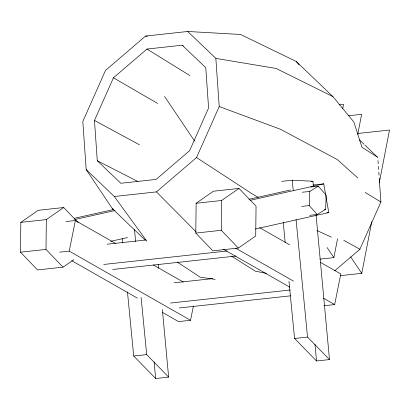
<?xml version="1.0" encoding="UTF-8"?>
<svg xmlns="http://www.w3.org/2000/svg" width="410" height="410" viewBox="0 0 410 410"><rect width="100%" height="100%" fill="white"/><g stroke="black" fill="none" stroke-linecap="round" stroke-linejoin="round"><path stroke-width="0.61" d="M73.779 259.709L63.053 267.161L37.546 269.939L20.5 252.186L20.823 222.369L38.191 210.309L63.699 207.527L78.12 222.553M63.053 267.161L46.007 249.408L46.33 219.591L63.699 207.527M195.801 233.08L196.123 203.263L213.492 191.203L238.999 188.421L256.045 206.174L255.722 235.991L238.353 248.055L212.846 250.833L195.801 233.08L221.308 230.302L238.353 248.055M221.308 230.302L221.631 200.485L238.999 188.421M317.181 214.486L309.258 205.564L309.796 191.424L318.257 186.212L326.181 195.134L325.642 209.274L317.181 214.486L309.652 215.306M342.704 108.758L343.554 104.36L339.101 104.847M319.892 259.135L333.889 257.608L337.543 238.753M357.735 134.424L361.63 114.313L348.269 115.769M340.126 275.689L361.763 273.332L371.737 221.795M379.281 182.829L389.5 130.037L357.689 133.501M193.433 305.916L190.542 320.287L69.213 251.13L75.368 220.524L65.913 221.554M323.936 305.747L334.652 304.579L340.807 273.967L320.215 262.231M182.235 45.213L205.774 67.732L208.587 108.02L189.61 150.685L156.087 179.426L120.822 183.27L97.288 160.746L94.469 120.458L113.447 77.797L146.975 49.056L182.235 45.213L183.316 45.899M86.182 169.566L114.313 196.487L156.461 191.895L196.534 157.542L219.217 106.549L215.85 58.399L187.718 31.478L145.571 36.07L105.503 70.423L82.82 121.416L86.182 169.566L112.412 208.721L145.145 240.045M334.816 270.733L359.883 249.244L380.895 202.007L379.199 177.796M74.292 218.325L113.467 209.561M74.564 219.581L114.979 210.535M248.844 199.301L290.505 189.979M250.356 200.28L323.726 183.859L328.769 212.575L255.399 228.99M110.695 241.336L127.484 237.58M281.721 181.353L292.222 180.205L312.948 181.251L313.363 185.709M311.098 181.451L312.948 181.251M312.902 185.038L323.726 183.859M310.729 187.032L318.257 186.212M20.823 222.369L46.33 219.591M196.123 203.263L221.631 200.485M302.267 192.244L309.796 191.424M301.729 206.384L309.258 205.564M324.387 209.407L325.642 209.274M326.857 212.78L328.769 212.575M20.5 252.186L46.007 249.408M107.179 244.211L146.006 239.983M59.757 252.165L69.213 251.13M103.715 264.45L227.191 250.992M112.627 269.488L236.104 256.03M174.05 282.813L212.877 278.585M170.58 303.051L290.239 290.008M179.267 307.961L290.654 295.825M190.542 320.287L178.565 321.594L162.427 312.394M133.716 356.023L146.688 354.609L168.638 377.108L155.667 378.522L133.716 356.023L127.454 291.879M294.564 338.491L307.536 337.076L329.486 359.58L316.515 360.995L294.564 338.491L288.983 281.332M187.718 31.478L240.542 34.466L296.158 61.423L332.935 96.622L353.84 121.965L361.943 147.205L377.774 157.404M145.571 36.07L147.472 36.259M215.194 279.394L200.183 277.17L177.248 262.041M215.85 58.399L276.038 68.439L332.935 96.622M266.367 273.393L255.292 271.164L231.681 256.235M219.217 106.549L280.286 129.201L337.338 159.577L357.751 177.925M316.935 230.517L331.393 237.185M97.288 160.746L137.76 181.451M94.469 120.458L139.431 144.761M343.8 240.316L359.883 249.244M259.55 227.658L289.603 244.785M235.586 248.117L293.468 281.106M323.521 298.234L334.652 304.579M223.609 249.418L289.839 287.169M75.368 220.524L115.441 243.361M153.289 264.932L183.342 282.065M71.704 260.683L137.381 298.116M113.447 77.797L157.63 103.443M258.254 197.394L251.663 193.546L196.534 157.542M365.105 192.428L380.895 202.007M146.975 49.056L189.912 75.589M112.412 208.721L114.006 209.761M359.488 139.902L364.059 144.279M364.977 145.155L377.318 156.963M156.461 191.895L196.139 231.896M296.158 61.423L299.028 64.78M114.313 196.487L146.79 241.152M350.663 256.865L361.763 273.332M327.088 247.517L333.889 257.608M164.553 96.452L194.622 141.071M292.222 180.205L293.217 190.368M296.066 219.586L307.536 337.076M283.218 222.266L285.201 242.592M134.475 229.492L135.654 241.562M141.107 297.45L146.688 354.609M122.247 238.528L122.682 242.976M316.079 215.004L329.486 359.58M314.977 344.436L316.515 360.995M158.183 264.378L158.537 268.202M162.375 309.601L168.638 377.108M154.129 361.963L155.667 378.522M377.999 160.592L378.22 163.774M378.399 166.327L378.62 169.509M378.799 172.062L379.024 175.244"/></g></svg>
